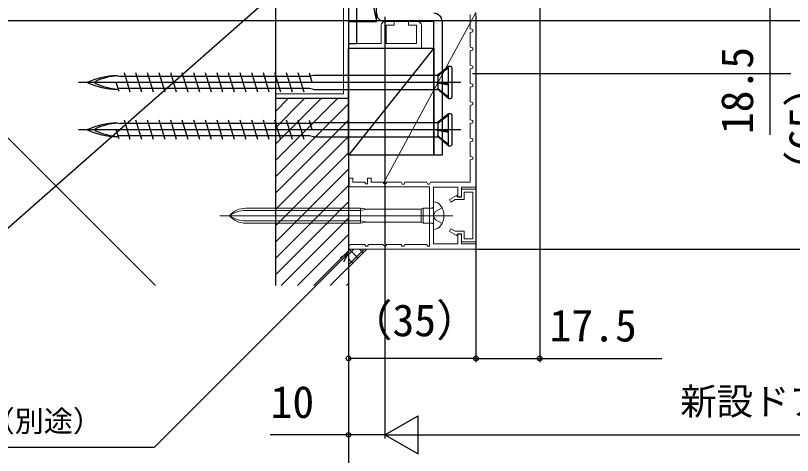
# Model space of a CAD drawing. Units: millimetres, scale not verified. Extents: x -525 to 525, y -783 to 779.
# Drawn here: x -312.4 to -99.1, y -510.2 to -389.3 of the extents above; entities that cross this region are included whole.
import ezdxf
from ezdxf.enums import TextEntityAlignment as Align

# ---------------------------------------------------------------- set-up
doc = ezdxf.new("R2010")
doc.units = ezdxf.units.MM
doc.header["$LTSCALE"] = 4
doc.layers.add('0-2_YKK_11', color=30, linetype='Continuous', lineweight=18)
for name, color, linetype in [('0-4_YKK_12', 2, 'Continuous'), ('0-5_YKK_13', 4, 'Continuous'), ('0-7_YKK_D', 6, 'Continuous'), ('0-9_YSS_K', 3, 'Continuous'), ('0-A_YSS_KE', 3, 'Continuous')]:
    doc.layers.add(name, color=color, linetype=linetype)
doc.styles.add('ＭＳ ゴシック', font='')
doc.styles.get('ＭＳ ゴシック').set_extended_font_data('MS Gothic')

msp = doc.modelspace()

# ---------------------------------------------------------------- linework, layer by layer
at = {"layer": '0-2_YKK_11'}
for p, q in [((-211.357, -435.38), (-211.5, -435.098)), ((-211.416, -452.362), (-211.356, -452.48))]:
    msp.add_line(p, q, dxfattribs=at)
at = {"layer": '0-2_YKK_11', "color": 7}
for p, q in [((-197.651, -440.498), (-197.7, -440.498)), ((-201.02, -446.048), (-201.02, -442.548)), ((-192.325, -444.298), (-256.358, -444.298)), ((-217.7, -446.348), (-249.184, -446.348))]:
    msp.add_line(p, q, dxfattribs=at)
at = {"layer": '0-2_YKK_11', "color": 4}
for points in [[(-221, -396.998), (-221, -346.998), (-223, -346.998)], [(-260.45, -382.998), (-222.4, -382.998), (-222.4, -410.798), (-241, -410.798), (-241, -411.998), (-221, -411.998), (-221, -398.298), (-201, -398.298), (-201, -391.998)], [(-212, -391.998), (-212, -396.998), (-221, -396.998)], [(-202, -390.998), (-204.5, -390.998), (-204.5, -391.998), (-202.3, -391.998), (-202.3, -396.998), (-210.7, -396.998), (-210.7, -391.998), (-208.5, -391.998), (-208.5, -390.998), (-211, -390.998)]]:
    msp.add_lwpolyline(points, dxfattribs=at)
at = {"layer": '0-2_YKK_11'}
for points in [[(-211, -435.598), (-211.356, -435.38), (-186, -388.498), (-186, -436.498), (-190, -436.498), (-190, -439.198), (-191, -439.198), (-191, -436.498), (-197.7, -436.498), (-197.7, -451.998), (-191, -451.998), (-191, -449.298), (-190, -449.298), (-190, -451.998), (-186, -451.998), (-186, -453.498), (-211, -453.498), (-221, -453.498)], [(-187.6, -388.998), (-187.6, -392.998), (-186.9, -393.195), (-186.9, -393.801), (-187.6, -393.998), (-187.6, -397.998), (-186.9, -398.195), (-186.9, -398.801), (-187.6, -398.998), (-187.6, -402.998), (-186.9, -403.195), (-186.9, -403.801), (-187.6, -403.998), (-187.6, -407.998), (-186.9, -408.195), (-186.9, -408.801), (-187.6, -408.998), (-187.6, -412.998), (-186.9, -413.195), (-186.9, -413.801), (-187.6, -413.998), (-187.6, -417.998), (-186.9, -418.195), (-186.9, -418.801), (-187.6, -418.998), (-187.6, -422.998), (-186.9, -423.195), (-186.9, -423.801), (-187.6, -423.998), (-187.6, -427.998), (-186.9, -428.195), (-186.9, -428.801), (-187.6, -428.998), (-187.6, -435.098), (-198.5, -435.098), (-198.755, -435.598), (-199.245, -435.598), (-199.5, -435.098), (-205.5, -435.098)], [(-211.5, -435.098), (-214.8, -435.098), (-214.8, -433.998), (-215.8, -433.998), (-215.8, -435.532), (-216.047, -435.634), (-216.583, -435.098), (-219.8, -435.098), (-219.8, -433.998), (-220.8, -433.998), (-220.8, -435.398)], [(-205.5, -435.098), (-205.755, -435.598), (-206.245, -435.598), (-206.5, -435.098), (-210.5, -435.098), (-210.644, -435.38), (-211, -435.598)], [(-220.8, -435.398), (-220.8, -436.398), (-211, -436.398), (-211, -435.598)], [(-220.644, -452.48), (-220.5, -452.198), (-216.5, -452.198), (-216.245, -452.698), (-215.755, -452.698), (-215.5, -452.198), (-211.5, -452.198), (-211.357, -452.48), (-211, -452.698), (-210.644, -452.48), (-210.5, -452.198), (-206.5, -452.198), (-206.245, -452.698), (-205.755, -452.698), (-205.5, -452.198), (-199.583, -452.198), (-199.047, -452.734), (-198.8, -452.632), (-198.8, -436.398), (-211, -436.398)], [(-221, -453.498), (-221, -452.698), (-220.644, -452.48)]]:
    msp.add_lwpolyline(points, dxfattribs=at)
msp.add_lwpolyline([(-186, -436.998), (-186, -451.498), (-190, -451.498), (-190, -449.398), (-191.1, -449.398), (-191.315, -449.771), (-193.3, -448.626), (-192.9, -447.933), (-191.747, -448.598), (-189.2, -448.598), (-189.2, -450.698), (-186.9, -450.698), (-186.9, -437.798), (-189.2, -437.798), (-189.2, -439.898), (-191.747, -439.898), (-192.9, -440.563), (-193.3, -439.871), (-191.315, -438.725), (-191.1, -439.098), (-190, -439.098), (-190, -436.998)], close=True, dxfattribs=at)
at = {"layer": '0-2_YKK_11', "color": 7}
for points in [[(-197.7, -440.498), (-197.7, -448.098), (-197.651, -448.098)], [(-249.184, -442.248), (-217.7, -442.248), (-215.9, -442.548), (-201.02, -442.548), (-200.5, -442.248), (-200.5, -446.348), (-198, -446.348), (-197.7, -446.648)], [(-217.7, -442.248), (-217.7, -446.348), (-215.9, -446.048), (-217.7, -445.748), (-249.184, -445.748)], [(-249.184, -442.848), (-217.7, -442.848), (-215.9, -442.548)], [(-197.7, -441.948), (-198, -442.248), (-200.5, -442.248)], [(-195.308, -442.148), (-197.159, -443.153), (-197.768, -444.298), (-197.159, -445.443), (-195.308, -446.448)], [(-215.9, -446.048), (-201.02, -446.048), (-200.5, -446.348)]]:
    msp.add_lwpolyline(points, dxfattribs=at)
at = {"layer": '0-2_YKK_11', "color": 4}
for centre, start, end in [((-211, -391.998), 90, 180), ((-202, -391.998), 0, 90.00087)]:
    msp.add_arc(centre, 1, start, end, dxfattribs=at)
at = {"layer": '0-2_YKK_11', "color": 7}
for centre, radius, start, end in [((-197.651, -442.898), 2.4, 35.68536, 90), ((-199.6, -444.298), 4.8, 324.31464, 35.68536), ((-249.184, -448.248), 6, 90, 138.82712), ((-249.184, -450.607), 7.759, 90, 125.59896), ((-249.184, -440.348), 6, 221.1729, 270.00002), ((-249.184, -437.989), 7.759, 234.40101, 270.00002), ((-197.651, -445.698), 2.4, 270.00002, 324.31464)]:
    msp.add_arc(centre, radius, start, end, dxfattribs=at)
at = {"layer": '0-4_YKK_12'}
msp.add_line((408.264, -390.798), (-351.64, -390.798), dxfattribs=at)
at = {"layer": '0-5_YKK_13'}
for p, q in [((-280.904, -410.348), (-282.546, -405.048)), ((-277.724, -410.348), (-279.366, -405.048)), ((-274.544, -410.348), (-276.186, -405.048)), ((-271.364, -410.348), (-273.006, -405.048)), ((-268.184, -410.348), (-269.826, -405.048)), ((-265.004, -410.348), (-266.646, -405.048)), ((-261.824, -410.348), (-263.466, -405.048)), ((-258.644, -410.348), (-260.286, -405.048)), ((-255.464, -410.348), (-257.106, -405.048)), ((-252.284, -410.348), (-253.926, -405.048)), ((-249.104, -410.348), (-250.746, -405.048)), ((-245.924, -410.348), (-247.566, -405.048)), ((-242.744, -410.348), (-244.386, -405.048)), ((-239.564, -410.348), (-241.206, -405.048)), ((-236.384, -410.348), (-238.026, -405.048)), ((-233.204, -410.348), (-234.846, -405.048)), ((-230.968, -407.698), (-231.746, -405.187)), ((-193.555, -403.298), (-196.671, -405.798)), ((-193.555, -403.675), (-196.499, -405.949)), ((-193.555, -412.098), (-193.555, -403.298)), ((-192.955, -403.298), (-193.555, -403.298)), ((-192.655, -403.598), (-192.655, -411.798)), ((-284.655, -405.798), (-283.706, -406.023)), ((-231.487, -406.023), (-283.706, -406.023)), ((-230.655, -405.798), (-231.494, -406.002)), ((-196.671, -405.798), (-230.655, -405.798)), ((-196.671, -405.798), (-196.499, -405.949)), ((-196.499, -405.949), (-196.499, -407.651)), ((-99.596, -405.342), (-187, -405.342)), ((-190.155, -407.698), (-295.155, -407.698)), ((-284.004, -410.209), (-284.781, -407.698)), ((-284.655, -409.598), (-284.222, -409.504)), ((-233.506, -409.373), (-284.263, -409.373)), ((-231.671, -409.373), (-233.506, -409.373)), ((-230.655, -409.598), (-231.671, -409.373)), ((-196.671, -407.642), (-193.555, -408.168)), ((-196.499, -407.867), (-196.671, -407.642)), ((-196.499, -407.651), (-196.671, -407.642)), ((-193.555, -412.098), (-196.671, -409.483)), ((-196.499, -409.49), (-196.671, -409.483)), ((-193.555, -408.091), (-196.499, -407.651)), ((-193.555, -408.411), (-196.499, -407.867)), ((-196.499, -407.867), (-196.499, -409.49)), ((-193.555, -411.782), (-196.499, -409.49)), ((-230.655, -409.598), (-196.534, -409.598)), ((-193.555, -412.098), (-192.955, -412.098)), ((-280.904, -423.348), (-282.546, -418.048)), ((-277.724, -423.348), (-279.366, -418.048)), ((-274.544, -423.348), (-276.186, -418.048)), ((-271.364, -423.348), (-273.006, -418.048)), ((-268.184, -423.348), (-269.826, -418.048)), ((-265.004, -423.348), (-266.646, -418.048)), ((-261.824, -423.348), (-263.466, -418.048)), ((-258.644, -423.348), (-260.286, -418.048)), ((-255.464, -423.348), (-257.106, -418.048)), ((-252.284, -423.348), (-253.926, -418.048)), ((-249.104, -423.348), (-250.746, -418.048)), ((-245.924, -423.348), (-247.566, -418.048)), ((-242.744, -423.348), (-244.386, -418.048)), ((-239.564, -423.348), (-241.206, -418.048)), ((-236.384, -423.348), (-238.026, -418.048)), ((-233.204, -423.348), (-234.846, -418.048)), ((-193.555, -416.298), (-196.671, -418.798)), ((-193.555, -416.675), (-196.499, -418.949)), ((-193.555, -425.098), (-193.555, -416.298)), ((-192.955, -416.298), (-193.555, -416.298)), ((-192.655, -416.598), (-192.655, -424.798)), ((-284.655, -418.798), (-283.706, -419.023)), ((-231.487, -419.023), (-283.706, -419.023)), ((-230.968, -420.698), (-231.746, -418.187)), ((-230.655, -418.798), (-231.494, -419.002)), ((-196.671, -418.798), (-230.655, -418.798)), ((-196.671, -418.798), (-196.499, -418.949)), ((-196.499, -418.949), (-196.499, -420.651)), ((-190.155, -420.698), (-295.155, -420.698)), ((-284.004, -423.209), (-284.781, -420.698)), ((-196.671, -420.642), (-193.555, -421.168)), ((-196.499, -420.867), (-196.671, -420.642)), ((-196.499, -420.651), (-196.671, -420.642)), ((-193.555, -421.091), (-196.499, -420.651)), ((-193.555, -421.411), (-196.499, -420.867)), ((-196.499, -420.867), (-196.499, -422.49)), ((-284.655, -422.598), (-284.222, -422.504)), ((-233.506, -422.373), (-284.263, -422.373)), ((-231.671, -422.373), (-233.506, -422.373)), ((-230.655, -422.598), (-231.671, -422.373)), ((-230.655, -422.598), (-196.534, -422.598)), ((-193.555, -425.098), (-196.671, -422.483)), ((-196.499, -422.49), (-196.671, -422.483)), ((-193.555, -424.782), (-196.499, -422.49)), ((-193.555, -425.098), (-192.955, -425.098))]:
    msp.add_line(p, q, dxfattribs=at)
msp.add_lwpolyline([(-218.7, -324.998), (-221, -324.998), (-221, -396.998), (-218.7, -396.998)], close=True, dxfattribs=at)
msp.add_lwpolyline([(-195.3, -390.998), (-195.3, -427.698), (-197.6, -427.698), (-197.6, -390.998), (-211, -390.998)], dxfattribs=at)
for centre, radius, start, end in [((-211, -388.698), 2.3, 180, 269.99998), ((-197.6, -390.998), 2.3, 0.00002, 90), ((-192.955, -403.598), 0.3, 0, 90), ((-283.708, -428.414), 22.635, 92.39615, 113.10664), ((-290.343, -407.698), 0.312, 116.38444, 243.61556), ((-283.152, -423.582), 17.748, 93.82521, 114.39311), ((-292.538, -407.698), 0.117, 117.35017, 242.64983), ((-283.708, -386.982), 22.635, 246.89336, 267.60385), ((-283.152, -391.814), 17.748, 245.60689, 266.19629), ((-192.955, -411.798), 0.3, 270, 0), ((-192.955, -416.598), 0.3, 0, 90), ((-283.708, -441.414), 22.635, 92.39615, 113.10664), ((-283.152, -436.582), 17.748, 93.82521, 114.39311), ((-292.538, -420.698), 0.117, 117.35017, 242.64983), ((-283.708, -399.982), 22.635, 246.89336, 267.60385), ((-290.343, -420.698), 0.312, 116.38444, 243.61556), ((-283.152, -404.814), 17.748, 245.60689, 266.19629), ((-192.955, -424.798), 0.3, 270, 0)]:
    msp.add_arc(centre, radius, start, end, dxfattribs=at)
at = {"layer": '0-7_YKK_D'}
for p, q in [((-168.5, -369.998), (-168.5, -484.498)), ((-211, -389.698), (-211, -505.502)), ((-186, -389.498), (-186, -484.498)), ((-221, -396.098), (-221, -525.502)), ((-221, -396.098), (-221, -505.502)), ((-186.5, -453.498), (-84.29, -453.498)), ((-186, -453.998), (-186, -484.498)), ((-221, -454.498), (-221, -484.498)), ((-186, -483.498), (-221, -483.498)), ((-211, -490.498), (-211, -505.502)), ((-211, -504.502), (-201.907, -499.252)), ((-201.907, -509.752), (-201.907, -499.252)), ((-211, -504.502), (-201.907, -509.752)), ((-211, -504.502), (-192.813, -504.502)), ((-200.5, -504.502), (192.5, -504.502))]:
    msp.add_line(p, q, dxfattribs=at)
for points in [[(-105.29, -369.998), (-105.29, -388.498), (-105.29, -422.048)], [(-221, -454.601), (-222.803, -456.404), (-274.397, -507.998), (-358.772, -507.998)], [(-222.32, -456.887), (-221, -454.601), (-223.286, -455.921)], [(-186, -483.498), (-168.5, -483.498), (-134.95, -483.498)], [(-211, -504.502), (-221, -504.502), (-242.55, -504.502)]]:
    msp.add_lwpolyline(points, dxfattribs=at)
for centre in [(-221, -483.498), (-186, -483.498), (-186, -483.498), (-168.5, -483.498), (-221, -504.502)]:
    msp.add_circle(centre, 0.637, dxfattribs=at)
at = {"layer": '0-9_YSS_K'}
for p, q in [((-221, -354.998), (-213.3, -390.998)), ((-241, -382.998), (-332.428, -463.498)), ((-352.855, -384.643), (-274, -463.498)), ((-197.6, -398.298), (-221, -427.698)), ((-241, -429.054), (-223.951, -412.006)), ((-241, -424.564), (-228.453, -412.017)), ((-241, -420.074), (-232.954, -412.028)), ((-241, -415.584), (-237.455, -412.039)), ((-241, -433.544), (-221, -413.544)), ((-241, -438.034), (-221, -418.034)), ((-241, -442.525), (-221, -422.525)), ((-241, -447.015), (-221, -427.015)), ((-241, -451.505), (-221, -431.505)), ((-241, -455.995), (-221, -435.995)), ((-241, -460.485), (-221, -440.485)), ((-239.523, -463.498), (-221, -444.975)), ((-235.033, -463.498), (-221, -449.465)), ((-230.543, -463.498), (-221, -453.955)), ((-221, -458.499), (-216, -453.499)), ((-221, -454.939), (-219.559, -453.499)), ((-221, -457.767), (-216.731, -453.499)), ((-218.404, -455.903), (-220.808, -453.499)), ((-216.99, -454.488), (-217.979, -453.499)), ((-219.818, -457.317), (-221, -456.135)), ((-226.053, -463.498), (-221, -458.446)), ((-221.562, -463.498), (-221, -462.936))]:
    msp.add_line(p, q, dxfattribs=at)
for points in [[(-213.3, -354.998), (-221, -354.998), (-221, -390.998), (-213.3, -390.998)], [(-221, -398.298), (-197.6, -398.298), (-197.6, -427.698), (-221, -427.698)]]:
    msp.add_lwpolyline(points, close=True, dxfattribs=at)
msp.add_lwpolyline([(-241, -463.498), (-241, -411.998), (-221, -411.998), (-221, -463.498)], dxfattribs=at)
at = {"layer": '0-A_YSS_KE'}
msp.add_lwpolyline([(-241, -463.498), (-241, -382.998), (-305, -382.998)], dxfattribs=at)

# ---------------------------------------------------------------- texts
at = {"layer": '0-7_YKK_D', "style": 'ＭＳ ゴシック'}
for s, p in [('18.5', (-107.29, -421.889)), ('（65）', (-88.722, -438.419))]:
    msp.add_text(s, height=8.798, rotation=90, dxfattribs=at).set_placement(p, align=Align.BOTTOM_LEFT)
for s, height, p in [('（35）', 8.798, (-220.92, -480.066)), ('17.5', 8.798, (-165.791, -481.498)), ('新設ドア枠W＝既設ドア枠開口幅KW－20', 7.331, (-129.909, -501.195)), ('10', 8.798, (-242.391, -502.502)), ('シーリング（別途）', 5.865, (-360.644, -505.421))]:
    msp.add_text(s, height=height, dxfattribs=at).set_placement(p, align=Align.BOTTOM_LEFT)

doc.saveas('drawing.dxf')
